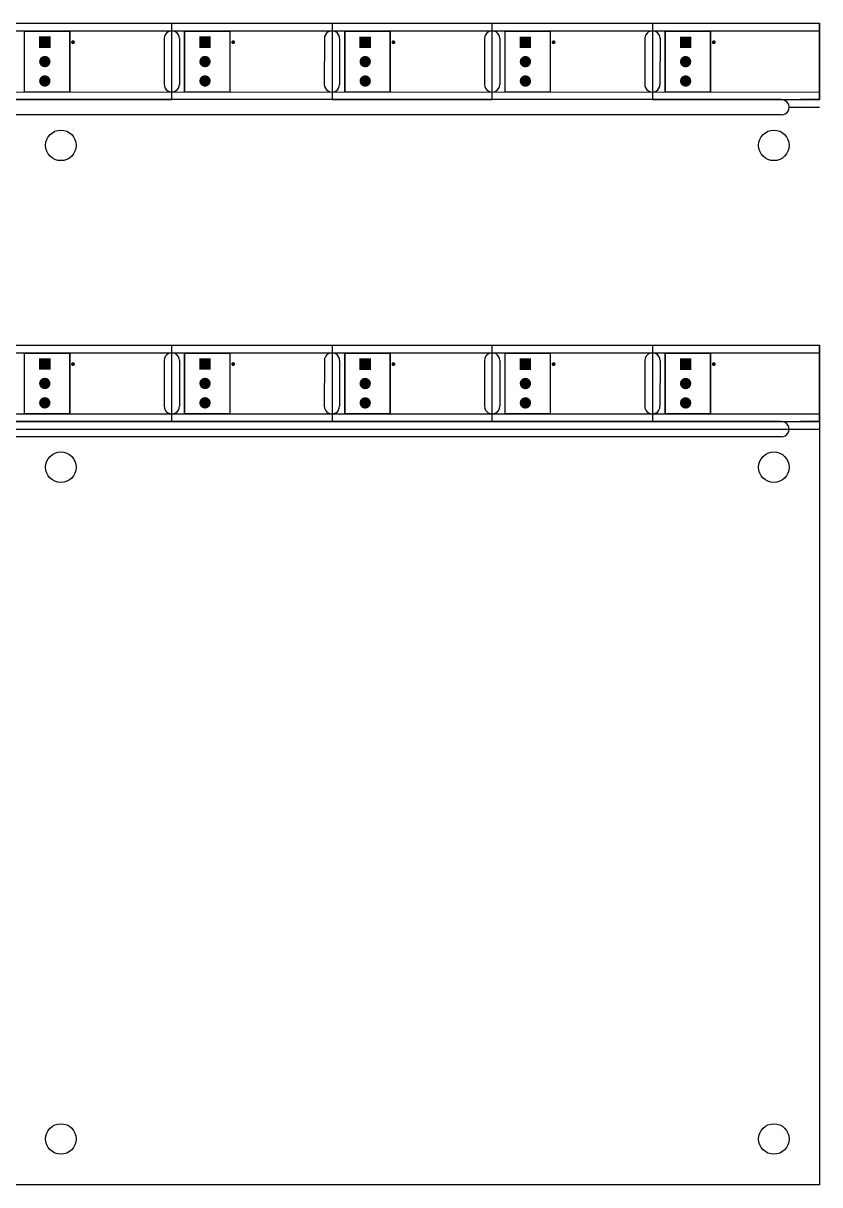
# Model space of a CAD drawing. Header units: millimetres. Extents: x 458 to 669, y -69 to 83.
# Drawn here: x 564.4 to 668.8, y -69.2 to 83 of the extents above; entities that cross this region are included whole.
import ezdxf

# ---------------------------------------------------------------- set-up
doc = ezdxf.new("R2010")
doc.units = ezdxf.units.MM
doc.layers.add('Mechanical1', color=6, linetype='Continuous')
doc.layers.add('TopOverlay', color=2, linetype='Continuous')

msp = doc.modelspace()

# ---------------------------------------------------------------- hatches: boundary and pattern name
at = {"layer": 'TopOverlay'}
for points in [[(566.46, 79.75), (566.46, 81.25), (567.96, 81.25), (567.96, 79.75)], [(587.46, 79.75), (587.46, 81.25), (588.96, 81.25), (588.96, 79.75)], [(608.46, 79.74), (608.46, 81.24), (609.96, 81.24), (609.96, 79.74)], [(629.46, 79.74), (629.46, 81.24), (630.96, 81.24), (630.96, 79.74)], [(650.46, 79.74), (650.46, 81.24), (651.96, 81.24), (651.96, 79.74)], [(566.46, 37.58), (566.46, 39.08), (567.96, 39.08), (567.96, 37.58)], [(587.46, 37.58), (587.46, 39.08), (588.96, 39.08), (588.96, 37.58)], [(608.46, 37.57), (608.46, 39.07), (609.96, 39.07), (609.96, 37.57)], [(629.46, 37.57), (629.46, 39.07), (630.96, 39.07), (630.96, 37.57)], [(650.46, 37.57), (650.46, 39.07), (651.96, 39.07), (651.96, 37.57)]]:
    msp.add_hatch(color=256, dxfattribs=at).paths.add_polyline_path(points)
h = msp.add_hatch(color=256, dxfattribs=at)
edge = h.paths.add_edge_path()
edge.add_arc((567.21, 80.5), 0.5, 0, 360)
h = msp.add_hatch(color=256, dxfattribs=at)
edge = h.paths.add_edge_path()
edge.add_arc((588.21, 80.5), 0.5, 0, 360)
h = msp.add_hatch(color=256, dxfattribs=at)
edge = h.paths.add_edge_path()
edge.add_arc((609.21, 80.49), 0.5, 0, 360)
h = msp.add_hatch(color=256, dxfattribs=at)
edge = h.paths.add_edge_path()
edge.add_arc((630.21, 80.49), 0.5, 0, 360)
h = msp.add_hatch(color=256, dxfattribs=at)
edge = h.paths.add_edge_path()
edge.add_arc((651.21, 80.49), 0.5, 0, 360)
h = msp.add_hatch(color=256, dxfattribs=at)
edge = h.paths.add_edge_path()
edge.add_arc((567.21, 77.96), 0.75, 0, 360)
h = msp.add_hatch(color=256, dxfattribs=at)
edge = h.paths.add_edge_path()
edge.add_arc((567.21, 77.96), 0.5, 0, 360)
h = msp.add_hatch(color=256, dxfattribs=at)
edge = h.paths.add_edge_path()
edge.add_arc((588.21, 77.96), 0.75, 0, 360)
h = msp.add_hatch(color=256, dxfattribs=at)
edge = h.paths.add_edge_path()
edge.add_arc((588.21, 77.96), 0.5, 0, 360)
h = msp.add_hatch(color=256, dxfattribs=at)
edge = h.paths.add_edge_path()
edge.add_arc((609.21, 77.95), 0.75, 0, 360)
h = msp.add_hatch(color=256, dxfattribs=at)
edge = h.paths.add_edge_path()
edge.add_arc((609.21, 77.95), 0.5, 0, 360)
h = msp.add_hatch(color=256, dxfattribs=at)
edge = h.paths.add_edge_path()
edge.add_arc((630.21, 77.95), 0.75, 0, 360)
h = msp.add_hatch(color=256, dxfattribs=at)
edge = h.paths.add_edge_path()
edge.add_arc((630.21, 77.95), 0.5, 0, 360)
h = msp.add_hatch(color=256, dxfattribs=at)
edge = h.paths.add_edge_path()
edge.add_arc((651.21, 77.95), 0.75, 0, 360)
h = msp.add_hatch(color=256, dxfattribs=at)
edge = h.paths.add_edge_path()
edge.add_arc((651.21, 77.95), 0.5, 0, 360)
h = msp.add_hatch(color=256, dxfattribs=at)
edge = h.paths.add_edge_path()
edge.add_arc((567.21, 75.42), 0.75, 0, 360)
h = msp.add_hatch(color=256, dxfattribs=at)
edge = h.paths.add_edge_path()
edge.add_arc((588.21, 75.42), 0.75, 0, 360)
h = msp.add_hatch(color=256, dxfattribs=at)
edge = h.paths.add_edge_path()
edge.add_arc((609.21, 75.41), 0.75, 0, 360)
h = msp.add_hatch(color=256, dxfattribs=at)
edge = h.paths.add_edge_path()
edge.add_arc((630.21, 75.41), 0.75, 0, 360)
h = msp.add_hatch(color=256, dxfattribs=at)
edge = h.paths.add_edge_path()
edge.add_arc((651.21, 75.41), 0.75, 0, 360)
h = msp.add_hatch(color=256, dxfattribs=at)
edge = h.paths.add_edge_path()
edge.add_arc((567.21, 75.42), 0.5, 0, 360)
h = msp.add_hatch(color=256, dxfattribs=at)
edge = h.paths.add_edge_path()
edge.add_arc((588.21, 75.42), 0.5, 0, 360)
h = msp.add_hatch(color=256, dxfattribs=at)
edge = h.paths.add_edge_path()
edge.add_arc((609.21, 75.41), 0.5, 0, 360)
h = msp.add_hatch(color=256, dxfattribs=at)
edge = h.paths.add_edge_path()
edge.add_arc((630.21, 75.41), 0.5, 0, 360)
h = msp.add_hatch(color=256, dxfattribs=at)
edge = h.paths.add_edge_path()
edge.add_arc((651.21, 75.41), 0.5, 0, 360)
h = msp.add_hatch(color=256, dxfattribs=at)
edge = h.paths.add_edge_path()
edge.add_arc((567.21, 38.33), 0.5, 0, 360)
h = msp.add_hatch(color=256, dxfattribs=at)
edge = h.paths.add_edge_path()
edge.add_arc((588.21, 38.33), 0.5, 0, 360)
h = msp.add_hatch(color=256, dxfattribs=at)
edge = h.paths.add_edge_path()
edge.add_arc((609.21, 38.32), 0.5, 0, 360)
h = msp.add_hatch(color=256, dxfattribs=at)
edge = h.paths.add_edge_path()
edge.add_arc((630.21, 38.32), 0.5, 0, 360)
h = msp.add_hatch(color=256, dxfattribs=at)
edge = h.paths.add_edge_path()
edge.add_arc((651.21, 38.32), 0.5, 0, 360)
h = msp.add_hatch(color=256, dxfattribs=at)
edge = h.paths.add_edge_path()
edge.add_arc((567.21, 35.79), 0.75, 0, 360)
h = msp.add_hatch(color=256, dxfattribs=at)
edge = h.paths.add_edge_path()
edge.add_arc((588.21, 35.79), 0.75, 0, 360)
h = msp.add_hatch(color=256, dxfattribs=at)
edge = h.paths.add_edge_path()
edge.add_arc((609.21, 35.78), 0.75, 0, 360)
h = msp.add_hatch(color=256, dxfattribs=at)
edge = h.paths.add_edge_path()
edge.add_arc((630.21, 35.78), 0.75, 0, 360)
h = msp.add_hatch(color=256, dxfattribs=at)
edge = h.paths.add_edge_path()
edge.add_arc((651.21, 35.78), 0.75, 0, 360)
h = msp.add_hatch(color=256, dxfattribs=at)
edge = h.paths.add_edge_path()
edge.add_arc((567.21, 35.79), 0.5, 0, 360)
h = msp.add_hatch(color=256, dxfattribs=at)
edge = h.paths.add_edge_path()
edge.add_arc((588.21, 35.79), 0.5, 0, 360)
h = msp.add_hatch(color=256, dxfattribs=at)
edge = h.paths.add_edge_path()
edge.add_arc((609.21, 35.78), 0.5, 0, 360)
h = msp.add_hatch(color=256, dxfattribs=at)
edge = h.paths.add_edge_path()
edge.add_arc((630.21, 35.78), 0.5, 0, 360)
h = msp.add_hatch(color=256, dxfattribs=at)
edge = h.paths.add_edge_path()
edge.add_arc((651.21, 35.78), 0.5, 0, 360)
h = msp.add_hatch(color=256, dxfattribs=at)
edge = h.paths.add_edge_path()
edge.add_arc((567.21, 33.25), 0.75, 0, 360)
h = msp.add_hatch(color=256, dxfattribs=at)
edge = h.paths.add_edge_path()
edge.add_arc((567.21, 33.25), 0.5, 0, 360)
h = msp.add_hatch(color=256, dxfattribs=at)
edge = h.paths.add_edge_path()
edge.add_arc((588.21, 33.25), 0.75, 0, 360)
h = msp.add_hatch(color=256, dxfattribs=at)
edge = h.paths.add_edge_path()
edge.add_arc((588.21, 33.25), 0.5, 0, 360)
h = msp.add_hatch(color=256, dxfattribs=at)
edge = h.paths.add_edge_path()
edge.add_arc((609.21, 33.24), 0.75, 0, 360)
h = msp.add_hatch(color=256, dxfattribs=at)
edge = h.paths.add_edge_path()
edge.add_arc((609.21, 33.24), 0.5, 0, 360)
h = msp.add_hatch(color=256, dxfattribs=at)
edge = h.paths.add_edge_path()
edge.add_arc((630.21, 33.24), 0.75, 0, 360)
h = msp.add_hatch(color=256, dxfattribs=at)
edge = h.paths.add_edge_path()
edge.add_arc((630.21, 33.24), 0.5, 0, 360)
h = msp.add_hatch(color=256, dxfattribs=at)
edge = h.paths.add_edge_path()
edge.add_arc((651.21, 33.24), 0.75, 0, 360)
h = msp.add_hatch(color=256, dxfattribs=at)
edge = h.paths.add_edge_path()
edge.add_arc((651.21, 33.24), 0.5, 0, 360)

# ---------------------------------------------------------------- linework, layer by layer
at = {"layer": 'Mechanical1'}
for points in [[(582.86, 80.98), (582.85, 74.98)], [(584.86, 80.98), (584.85, 74.97)], [(603.86, 80.97), (603.85, 74.98)], [(605.86, 80.97), (605.85, 74.97)], [(624.86, 80.97), (624.85, 74.98)], [(626.86, 80.97), (626.85, 74.97)], [(645.86, 80.97), (645.85, 74.97)], [(647.86, 80.97), (647.85, 74.97)], [(583.86, 73.98), (583.86, 73.98)], [(604.86, 73.97), (604.86, 73.97)], [(625.86, 73.97), (625.86, 73.97)], [(646.86, 73.97), (646.86, 73.97)], [(663.78, 72.97), (462.87, 72.97), (462.87, 72.97)], [(663.78, 70.97), (462.87, 70.97)], [(582.86, 38.8), (582.85, 32.81)], [(584.86, 38.8), (584.85, 32.8)], [(603.86, 38.8), (603.85, 32.8)], [(605.86, 38.8), (605.85, 32.8)], [(624.86, 38.8), (624.85, 32.8)], [(626.86, 38.8), (626.85, 32.8)], [(645.86, 38.8), (645.85, 32.8)], [(647.86, 38.8), (647.85, 32.8)], [(663.78, 30.8), (462.87, 30.8), (462.87, 30.8)], [(583.86, 31.8), (583.86, 31.8)], [(604.86, 31.8), (604.86, 31.8)], [(625.86, 31.8), (625.86, 31.8)], [(646.86, 31.8), (646.86, 31.8)], [(663.78, 28.8), (462.87, 28.8)]]:
    msp.add_lwpolyline(points, dxfattribs=at)
at = {"layer": 'Mechanical1', "const_width": 0.00635}
for points in [[(668.79, 73, 1), (668.79, 73, 1)], [(668.78, 72.98, 1), (668.79, 72.98, 1)], [(668.78, 72.98, 1), (668.79, 72.98, 1)], [(668.79, 30.82, 1), (668.79, 30.82, 1)], [(668.78, 30.81, 1), (668.79, 30.81, 1)], [(668.78, 30.81, 1), (668.79, 30.81, 1)]]:
    msp.add_lwpolyline(points, format="xyb", close=True, dxfattribs=at)
at = {"layer": 'Mechanical1'}
for centre, start, end in [((583.86, 80.98), 359.6711, 180), ((604.86, 80.97), 359.6711, 180), ((625.86, 80.97), 359.6711, 180), ((646.86, 80.97), 359.6711, 180), ((583.85, 74.98), 179.8355, 359.8355), ((604.85, 74.97), 179.8355, 359.8355), ((625.85, 74.97), 179.8355, 359.8355), ((646.85, 74.97), 179.8355, 359.8355), ((663.78, 71.97), 270, 90.0074), ((583.86, 38.8), 359.6711, 180), ((604.86, 38.8), 359.6711, 180), ((625.86, 38.8), 359.6711, 180), ((646.86, 38.8), 359.6711, 180), ((583.85, 32.8), 179.8355, 359.8355), ((604.85, 32.8), 179.8355, 359.8355), ((625.85, 32.8), 179.8355, 359.8355), ((646.85, 32.8), 179.8355, 359.8355), ((663.78, 29.8), 270, 90.0074)]:
    msp.add_arc(centre, 1, start, end, dxfattribs=at)
at = {"layer": 'TopOverlay'}
for points in [[(457.86, 72.98), (457.86, 82.98), (668.78, 82.98), (668.78, 72.98), (666.29, 72.98)], [(457.86, 82.98), (457.86, 81.98), (668.78, 81.97)], [(478.86, 73), (478.86, 72.98), (499.86, 72.98), (499.86, 82.98), (520.86, 82.98), (520.86, 72.98), (541.86, 72.98), (541.86, 82.98), (562.86, 82.98), (562.86, 72.98), (583.86, 72.98), (583.86, 82.98), (604.86, 82.98), (604.86, 72.98), (625.86, 72.98), (625.86, 82.98), (646.86, 82.98), (646.86, 72.98), (668.78, 72.98), (668.78, 82.98)], [(457.86, 72.98), (457.86, 73.98), (668.78, 73.97)], [(664.78, 71.98), (668.78, 71.98)], [(457.86, 30.81), (457.86, 40.81), (668.78, 40.81), (668.78, 30.81), (666.29, 30.81)], [(457.86, 40.81), (457.86, 39.81), (668.78, 39.8)], [(478.86, 30.82), (478.86, 30.81), (499.86, 30.81), (499.86, 40.81), (520.86, 40.81), (520.86, 30.81), (541.86, 30.81), (541.86, 40.81), (562.86, 40.81), (562.86, 30.81), (583.86, 30.81), (583.86, 40.81), (604.86, 40.81), (604.86, 30.81), (625.86, 30.81), (625.86, 40.81), (646.86, 40.81), (646.86, 30.81), (668.78, 30.81), (668.78, 40.81)], [(457.86, 30.81), (457.86, 31.81), (668.78, 31.8)], [(457.86, 31.81), (457.86, 29.81), (668.78, 29.81)], [(463.86, 30.81), (668.78, 30.81), (668.78, -69.19), (457.86, -69.19), (457.86, 30.81), (457.86, 30.81), (457.86, -69.19), (545.78, -69.19)], [(463.86, 30.81), (668.78, 30.81), (668.78, -69.19), (457.86, -69.19), (457.86, 30.81), (457.86, 30.81), (457.86, -69.19), (545.78, -69.19)]]:
    msp.add_lwpolyline(points, dxfattribs=at)
for points, const_width in [([(564.53, 81.94), (570.48, 81.94)], 0.2), ([(564.53, 73.98), (564.53, 81.94)], 0.2), ([(570.48, 73.98), (570.48, 81.94)], 0.2), ([(585.53, 81.94), (591.48, 81.94)], 0.2), ([(585.53, 73.98), (585.53, 81.94)], 0.2), ([(591.48, 73.98), (591.48, 81.94)], 0.2), ([(606.53, 81.93), (612.48, 81.93)], 0.2), ([(606.53, 73.97), (606.53, 81.93)], 0.2), ([(612.48, 73.97), (612.48, 81.93)], 0.2), ([(627.53, 81.93), (633.48, 81.93)], 0.2), ([(627.53, 73.97), (627.53, 81.93)], 0.2), ([(633.48, 73.97), (633.48, 81.93)], 0.2), ([(648.53, 81.93), (654.48, 81.93)], 0.2), ([(648.53, 73.97), (648.53, 81.93)], 0.2), ([(654.48, 73.97), (654.48, 81.93)], 0.2), ([(564.53, 73.98), (570.48, 73.98)], 0.2), ([(585.53, 73.98), (591.48, 73.98)], 0.2), ([(606.53, 73.97), (612.48, 73.97)], 0.2), ([(627.53, 73.97), (633.48, 73.97)], 0.2), ([(648.53, 73.97), (654.48, 73.97)], 0.2), ([(457.86, 73), (668.78, 72.98)], 0.0127), ([(463.86, 73), (668.78, 72.98)], 0.0127), ([(564.53, 39.77), (570.48, 39.77)], 0.2), ([(564.53, 31.81), (564.53, 39.77)], 0.2), ([(570.48, 31.81), (570.48, 39.77)], 0.2), ([(585.53, 39.77), (591.48, 39.77)], 0.2), ([(585.53, 31.81), (585.53, 39.77)], 0.2), ([(591.48, 31.81), (591.48, 39.77)], 0.2), ([(606.53, 39.76), (612.48, 39.76)], 0.2), ([(606.53, 31.8), (606.53, 39.76)], 0.2), ([(612.48, 31.8), (612.48, 39.76)], 0.2), ([(627.53, 39.76), (633.48, 39.76)], 0.2), ([(627.53, 31.8), (627.53, 39.76)], 0.2), ([(633.48, 31.8), (633.48, 39.76)], 0.2), ([(648.53, 39.76), (654.48, 39.76)], 0.2), ([(648.53, 31.8), (648.53, 39.76)], 0.2), ([(654.48, 31.8), (654.48, 39.76)], 0.2), ([(457.86, 30.82), (668.78, 30.81)], 0.0127), ([(463.86, 30.82), (668.78, 30.81)], 0.0127), ([(564.53, 31.81), (570.48, 31.81)], 0.2), ([(585.53, 31.81), (591.48, 31.81)], 0.2), ([(606.53, 31.8), (612.48, 31.8)], 0.2), ([(627.53, 31.8), (633.48, 31.8)], 0.2), ([(648.53, 31.8), (654.48, 31.8)], 0.2)]:
    msp.add_lwpolyline(points, dxfattribs=dict(at, const_width=const_width))
for points, const_width in [([(564.48, 81.94, 1), (564.58, 81.94, 1)], 0.1), ([(564.48, 81.94, 1), (564.58, 81.94, 1)], 0.1), ([(570.43, 81.94, 1), (570.53, 81.94, 1)], 0.1), ([(570.43, 81.94, 1), (570.53, 81.94, 1)], 0.1), ([(571.03, 80.5, 1), (570.78, 80.5, 1)], 0.25), ([(585.48, 81.94, 1), (585.58, 81.94, 1)], 0.1), ([(585.48, 81.94, 1), (585.58, 81.94, 1)], 0.1), ([(591.43, 81.94, 1), (591.53, 81.94, 1)], 0.1), ([(591.43, 81.94, 1), (591.53, 81.94, 1)], 0.1), ([(592.03, 80.5, 1), (591.78, 80.5, 1)], 0.25), ([(606.48, 81.93, 1), (606.58, 81.93, 1)], 0.1), ([(606.48, 81.93, 1), (606.58, 81.93, 1)], 0.1), ([(612.43, 81.93, 1), (612.53, 81.93, 1)], 0.1), ([(612.43, 81.93, 1), (612.53, 81.93, 1)], 0.1), ([(613.03, 80.49, 1), (612.78, 80.49, 1)], 0.25), ([(627.48, 81.93, 1), (627.58, 81.93, 1)], 0.1), ([(627.48, 81.93, 1), (627.58, 81.93, 1)], 0.1), ([(633.43, 81.93, 1), (633.53, 81.93, 1)], 0.1), ([(633.43, 81.93, 1), (633.53, 81.93, 1)], 0.1), ([(634.03, 80.49, 1), (633.78, 80.49, 1)], 0.25), ([(648.48, 81.93, 1), (648.58, 81.93, 1)], 0.1), ([(648.48, 81.93, 1), (648.58, 81.93, 1)], 0.1), ([(654.43, 81.93, 1), (654.53, 81.93, 1)], 0.1), ([(654.43, 81.93, 1), (654.53, 81.93, 1)], 0.1), ([(655.03, 80.49, 1), (654.78, 80.49, 1)], 0.25), ([(570.72, 80.5, 1), (570.85, 80.5, 1)], 0.125), ([(570.97, 80.5, 1), (571.1, 80.5, 1)], 0.125), ([(591.72, 80.5, 1), (591.85, 80.5, 1)], 0.125), ([(591.97, 80.5, 1), (592.1, 80.5, 1)], 0.125), ([(612.72, 80.49, 1), (612.85, 80.49, 1)], 0.125), ([(612.97, 80.49, 1), (613.1, 80.49, 1)], 0.125), ([(633.72, 80.49, 1), (633.85, 80.49, 1)], 0.125), ([(633.97, 80.49, 1), (634.1, 80.49, 1)], 0.125), ([(654.72, 80.49, 1), (654.85, 80.49, 1)], 0.125), ([(654.97, 80.49, 1), (655.1, 80.49, 1)], 0.125), ([(564.48, 73.98, 1), (564.58, 73.98, 1)], 0.1), ([(564.48, 73.98, 1), (564.58, 73.98, 1)], 0.1), ([(585.48, 73.98, 1), (585.58, 73.98, 1)], 0.1), ([(585.48, 73.98, 1), (585.58, 73.98, 1)], 0.1), ([(606.48, 73.97, 1), (606.58, 73.97, 1)], 0.1), ([(606.48, 73.97, 1), (606.58, 73.97, 1)], 0.1), ([(627.48, 73.97, 1), (627.58, 73.97, 1)], 0.1), ([(627.48, 73.97, 1), (627.58, 73.97, 1)], 0.1), ([(648.48, 73.97, 1), (648.58, 73.97, 1)], 0.1), ([(648.48, 73.97, 1), (648.58, 73.97, 1)], 0.1), ([(668.79, 73, 1), (668.79, 73, 1)], 0.00635), ([(668.78, 72.98, 1), (668.79, 72.98, 1)], 0.00635), ([(668.78, 72.98, 1), (668.79, 72.98, 1)], 0.00635), ([(564.48, 39.77, 1), (564.58, 39.77, 1)], 0.1), ([(564.48, 39.77, 1), (564.58, 39.77, 1)], 0.1), ([(570.43, 39.77, 1), (570.53, 39.77, 1)], 0.1), ([(570.43, 39.77, 1), (570.53, 39.77, 1)], 0.1), ([(585.48, 39.77, 1), (585.58, 39.77, 1)], 0.1), ([(585.48, 39.77, 1), (585.58, 39.77, 1)], 0.1), ([(591.43, 39.77, 1), (591.53, 39.77, 1)], 0.1), ([(591.43, 39.77, 1), (591.53, 39.77, 1)], 0.1), ([(606.48, 39.76, 1), (606.58, 39.76, 1)], 0.1), ([(606.48, 39.76, 1), (606.58, 39.76, 1)], 0.1), ([(612.43, 39.76, 1), (612.53, 39.76, 1)], 0.1), ([(612.43, 39.76, 1), (612.53, 39.76, 1)], 0.1), ([(627.48, 39.76, 1), (627.58, 39.76, 1)], 0.1), ([(627.48, 39.76, 1), (627.58, 39.76, 1)], 0.1), ([(633.43, 39.76, 1), (633.53, 39.76, 1)], 0.1), ([(633.43, 39.76, 1), (633.53, 39.76, 1)], 0.1), ([(648.48, 39.76, 1), (648.58, 39.76, 1)], 0.1), ([(648.48, 39.76, 1), (648.58, 39.76, 1)], 0.1), ([(654.43, 39.76, 1), (654.53, 39.76, 1)], 0.1), ([(654.43, 39.76, 1), (654.53, 39.76, 1)], 0.1), ([(571.03, 38.33, 1), (570.78, 38.33, 1)], 0.25), ([(570.72, 38.33, 1), (570.85, 38.33, 1)], 0.125), ([(570.97, 38.33, 1), (571.1, 38.33, 1)], 0.125), ([(592.03, 38.33, 1), (591.78, 38.33, 1)], 0.25), ([(591.72, 38.33, 1), (591.85, 38.33, 1)], 0.125), ([(591.97, 38.33, 1), (592.1, 38.33, 1)], 0.125), ([(613.03, 38.32, 1), (612.78, 38.32, 1)], 0.25), ([(612.72, 38.32, 1), (612.85, 38.32, 1)], 0.125), ([(612.97, 38.32, 1), (613.1, 38.32, 1)], 0.125), ([(634.03, 38.32, 1), (633.78, 38.32, 1)], 0.25), ([(633.72, 38.32, 1), (633.85, 38.32, 1)], 0.125), ([(633.97, 38.32, 1), (634.1, 38.32, 1)], 0.125), ([(655.03, 38.32, 1), (654.78, 38.32, 1)], 0.25), ([(654.72, 38.32, 1), (654.85, 38.32, 1)], 0.125), ([(654.97, 38.32, 1), (655.1, 38.32, 1)], 0.125), ([(564.48, 31.81, 1), (564.58, 31.81, 1)], 0.1), ([(564.48, 31.81, 1), (564.58, 31.81, 1)], 0.1), ([(585.48, 31.81, 1), (585.58, 31.81, 1)], 0.1), ([(585.48, 31.81, 1), (585.58, 31.81, 1)], 0.1), ([(606.48, 31.8, 1), (606.58, 31.8, 1)], 0.1), ([(606.48, 31.8, 1), (606.58, 31.8, 1)], 0.1), ([(627.48, 31.8, 1), (627.58, 31.8, 1)], 0.1), ([(627.48, 31.8, 1), (627.58, 31.8, 1)], 0.1), ([(648.48, 31.8, 1), (648.58, 31.8, 1)], 0.1), ([(648.48, 31.8, 1), (648.58, 31.8, 1)], 0.1), ([(668.79, 30.82, 1), (668.79, 30.82, 1)], 0.00635), ([(668.78, 30.81, 1), (668.79, 30.81, 1)], 0.00635), ([(668.78, 30.81, 1), (668.79, 30.81, 1)], 0.00635)]:
    msp.add_lwpolyline(points, format="xyb", close=True, dxfattribs=dict(at, const_width=const_width))
for centre in [(569.32, 66.98), (569.32, 66.98), (662.78, 66.98), (662.78, 66.98), (569.32, 24.81), (569.32, 24.81), (662.78, 24.81), (662.78, 24.81), (569.32, -63.19), (569.32, -63.19), (662.78, -63.19), (662.78, -63.19)]:
    msp.add_circle(centre, 2, dxfattribs=at)

doc.saveas('drawing.dxf')
